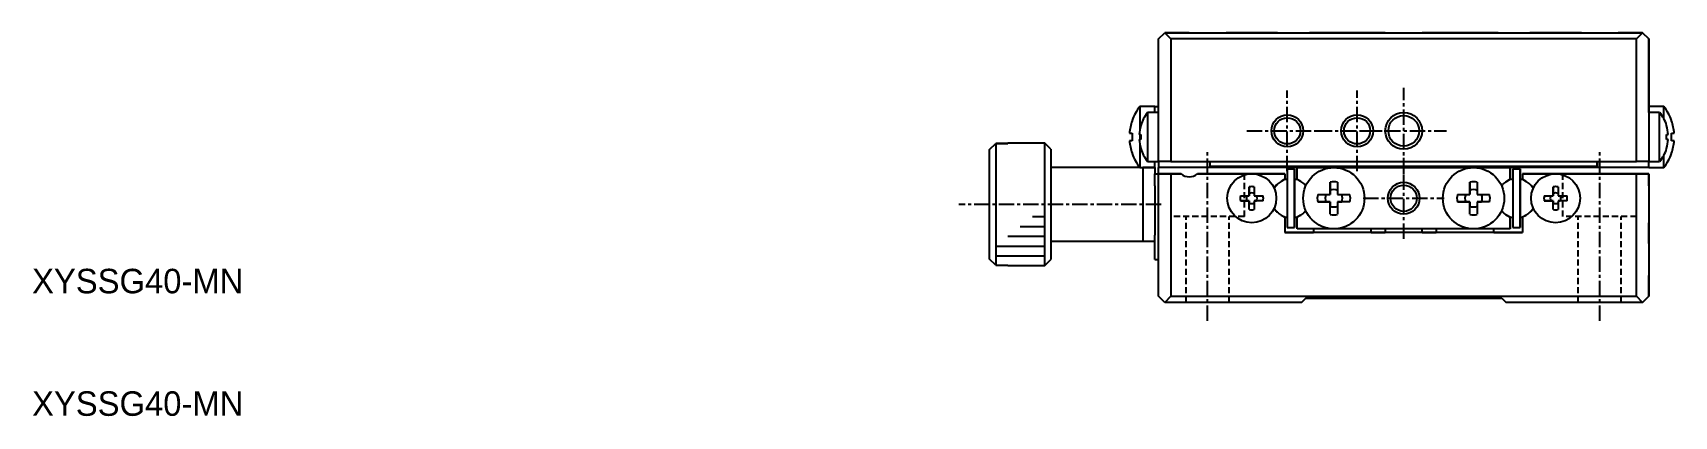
# Model space of a CAD drawing. Extents: x 10 to 270, y 10 to 154.
# Drawn here: x 10.1 to 144, y 10 to 41.3 of the extents above; entities that cross this region are included whole.
import ezdxf

# ---------------------------------------------------------------- set-up
doc = ezdxf.new("R2010")
doc.units = 0
doc.linetypes.add('CENTER', pattern=[2, 1.25, -0.25, 0.25, -0.25])
doc.linetypes.add('DASHED', pattern=[0.75, 0.5, -0.25])
doc.layers.get('0').update_dxf_attribs({"linetype": 'CONTINUOUS'})
doc.layers.add('CENTER', color=1, linetype='CENTER')
doc.styles.get("Standard").update_dxf_attribs({"font": 'FGP教科書体NT-M'})

msp = doc.modelspace()

# ---------------------------------------------------------------- linework, layer by layer
at = {"color": 7, "linetype": 'CONTINUOUS'}
for p, q in [((101.94, 40.76), (102.44, 41.26)), ((101.94, 30.76), (101.94, 40.76)), ((102.44, 41.26), (102.94, 40.76)), ((102.44, 41.26), (141.44, 41.26)), ((104.44, 41.26), (102.44, 41.26)), ((140.94, 40.76), (102.94, 40.76)), ((102.94, 40.76), (102.94, 30.76)), ((111.64, 41.26), (107.44, 41.26)), ((120.44, 41.26), (114.24, 41.26)), ((120.44, 41.26), (119.94, 41.26)), ((120.44, 41.26), (119.94, 41.26)), ((129.64, 41.26), (123.44, 41.26)), ((123.94, 41.26), (123.44, 41.26)), ((123.94, 41.26), (123.44, 41.26)), ((136.44, 41.26), (132.24, 41.26)), ((141.44, 41.26), (139.44, 41.26)), ((140.94, 40.76), (141.44, 41.26)), ((140.94, 30.76), (140.94, 40.76)), ((141.44, 41.26), (141.94, 40.76)), ((141.94, 40.76), (141.44, 41.26)), ((141.94, 40.76), (141.94, 30.76)), ((141.94, 35.26), (141.94, 40.76)), ((100.41, 35.26), (100.41, 33.43)), ((101.64, 35.26), (100.41, 35.26)), ((100.41, 35.26), (100.41, 33.43)), ((100.41, 35.26), (100.41, 35.26)), ((101.64, 35.26), (101.94, 35.26)), ((101.64, 34.76), (101.64, 35.26)), ((101.64, 35.26), (101.94, 35.26)), ((101.64, 35.26), (101.64, 35.26)), ((141.94, 35.26), (141.94, 35.56)), ((141.94, 34.76), (141.94, 35.56)), ((143.16, 35.26), (141.94, 35.26)), ((143.16, 34.27), (143.16, 35.26)), ((99.77, 34.11), (99.77, 34.08)), ((99.77, 34.11), (99.77, 34.08)), ((99.77, 34.11), (99.77, 34.08)), ((99.77, 34.11), (99.77, 34.08)), ((100.48, 33.71), (100.48, 33.69)), ((100.48, 33.71), (100.48, 33.69)), ((101.04, 34.76), (101.04, 30.76)), ((101.94, 34.76), (101.04, 34.76)), ((142.83, 34.76), (141.94, 34.76)), ((142.83, 32.76), (142.83, 34.76)), ((143.39, 33.69), (143.39, 33.71)), ((143.39, 33.69), (143.39, 33.71)), ((143.8, 34.08), (143.8, 34.11)), ((143.8, 34.08), (143.8, 34.11)), ((88.14, 31.74), (88.64, 32.24)), ((88.64, 32.24), (89.64, 32.24)), ((88.64, 32.24), (88.64, 22.29)), ((89.64, 32.24), (88.64, 32.24)), ((89.64, 32.26), (89.64, 32.24)), ((92.64, 32.26), (89.64, 32.26)), ((92.64, 22.26), (92.64, 32.26)), ((93.14, 31.76), (92.64, 32.26)), ((99.56, 33.06), (99.77, 33.06)), ((99.77, 32.46), (99.56, 32.46)), ((99.77, 33.06), (99.77, 32.46)), ((99.77, 33.06), (99.77, 32.46)), ((100.35, 32.96), (100.48, 32.96)), ((100.48, 32.56), (100.35, 32.56)), ((100.41, 32.96), (100.41, 32.56)), ((100.48, 32.96), (100.48, 32.56)), ((142.83, 30.76), (142.83, 32.76)), ((143.39, 32.96), (143.52, 32.96)), ((143.39, 32.56), (143.39, 32.96)), ((143.52, 32.56), (143.39, 32.56)), ((143.8, 33.06), (144.01, 33.06)), ((143.8, 32.46), (143.8, 33.06)), ((144.01, 32.46), (143.8, 32.46)), ((144.01, 32.46), (143.8, 32.46)), ((88.14, 22.79), (88.14, 31.74)), ((93.14, 31.76), (93.14, 22.76)), ((93.14, 31.76), (93.14, 30.26)), ((99.77, 31.45), (99.77, 31.41)), ((99.77, 31.45), (99.77, 31.41)), ((99.77, 31.45), (99.77, 31.41)), ((99.77, 31.45), (99.77, 31.41)), ((100.41, 32.09), (100.41, 30.26)), ((100.41, 32.09), (100.41, 30.26)), ((100.48, 31.83), (100.48, 31.81)), ((100.48, 31.83), (100.48, 31.81)), ((143.16, 30.26), (143.16, 31.26)), ((143.39, 31.81), (143.39, 31.83)), ((143.39, 31.81), (143.39, 31.83)), ((143.8, 31.41), (143.8, 31.45)), ((143.8, 31.41), (143.8, 31.45)), ((93.14, 30.26), (93.14, 24.26)), ((93.14, 30.26), (93.14, 24.26)), ((100.41, 30.26), (93.14, 30.26)), ((100.41, 30.26), (101.64, 30.26)), ((100.64, 30.26), (100.64, 24.26)), ((100.64, 30.26), (100.64, 24.26)), ((101.64, 30.26), (100.64, 30.26)), ((101.04, 30.76), (101.94, 30.76)), ((101.64, 30.26), (101.64, 30.76)), ((101.64, 30.26), (101.64, 29.76)), ((101.64, 29.76), (101.94, 29.76)), ((101.64, 28.76), (101.64, 29.76)), ((101.64, 29.76), (101.94, 29.76)), ((101.64, 29.76), (101.94, 29.76)), ((101.64, 29.76), (101.94, 29.76)), ((101.94, 30.76), (101.94, 30.26)), ((102.94, 30.76), (101.94, 30.76)), ((101.94, 29.76), (101.94, 30.26)), ((101.94, 29.76), (101.94, 30.26)), ((113.24, 30.26), (101.94, 30.26)), ((101.94, 29.76), (102.94, 29.76)), ((102.94, 29.76), (101.94, 29.76)), ((101.94, 19.76), (101.94, 29.76)), ((102.94, 30.76), (140.94, 30.76)), ((102.94, 29.76), (102.94, 19.76)), ((103.78, 29.76), (102.94, 29.76)), ((102.94, 29.76), (103.78, 29.76)), ((103.78, 29.76), (102.94, 29.76)), ((103.78, 29.76), (102.94, 29.76)), ((103.78, 29.76), (102.94, 29.76)), ((103.78, 29.76), (102.94, 29.76)), ((109.54, 29.76), (105.1, 29.76)), ((108.94, 29.76), (105.1, 29.76)), ((108.94, 29.76), (105.1, 29.76)), ((105.1, 29.76), (109.54, 29.76)), ((108.94, 29.76), (105.1, 29.76)), ((108.94, 29.76), (105.1, 29.76)), ((106.14, 30.36), (106.14, 30.76)), ((137.74, 30.36), (106.14, 30.36)), ((112.24, 29.76), (109.54, 29.76)), ((109.54, 29.76), (112.24, 29.76)), ((112.24, 29.76), (112.24, 29.31)), ((112.24, 29.76), (112.24, 29.31)), ((112.44, 30.16), (112.44, 25.36)), ((112.44, 30.16), (113.04, 30.16)), ((112.44, 30.16), (113.04, 30.16)), ((113.04, 25.36), (113.04, 30.16)), ((113.04, 30.16), (113.04, 29.32)), ((113.24, 29.31), (113.24, 30.26)), ((113.24, 30.26), (116.24, 30.26)), ((116.24, 30.26), (127.64, 30.26)), ((119.34, 30.26), (124.54, 30.26)), ((141.94, 30.26), (127.64, 30.26)), ((127.64, 30.26), (130.64, 30.26)), ((130.64, 30.26), (130.64, 29.31)), ((130.64, 29.31), (130.64, 30.26)), ((130.84, 30.16), (130.84, 25.36)), ((130.84, 30.16), (131.44, 30.16)), ((130.84, 30.16), (131.44, 30.16)), ((131.44, 25.36), (131.44, 30.16)), ((131.44, 30.16), (131.44, 29.32)), ((134.34, 29.76), (131.64, 29.76)), ((131.64, 29.76), (134.34, 29.76)), ((131.64, 29.76), (131.64, 29.31)), ((140.94, 29.76), (134.34, 29.76)), ((134.34, 29.76), (140.94, 29.76)), ((140.94, 29.76), (134.94, 29.76)), ((140.94, 29.76), (134.94, 29.76)), ((140.94, 29.76), (134.94, 29.76)), ((140.94, 29.76), (134.94, 29.76)), ((137.74, 30.76), (137.74, 30.36)), ((137.74, 30.36), (137.74, 30.76)), ((141.94, 30.76), (140.94, 30.76)), ((140.94, 29.76), (141.94, 29.76)), ((141.94, 29.76), (140.94, 29.76)), ((140.94, 19.76), (140.94, 29.76)), ((141.94, 30.26), (141.94, 30.76)), ((141.94, 30.76), (142.83, 30.76)), ((141.94, 30.26), (143.16, 30.26)), ((141.94, 29.76), (141.94, 19.76)), ((141.94, 28.76), (141.94, 29.76)), ((101.64, 28.76), (101.64, 24.76)), ((109.34, 27.96), (109.34, 28.69)), ((109.34, 28.69), (109.34, 28.15)), ((109.34, 28.15), (109.34, 27.96)), ((109.74, 28.69), (109.74, 27.96)), ((112.24, 29.31), (111.94, 29.14)), ((112.24, 29.31), (111.94, 29.14)), ((113.04, 29.41), (113.04, 29.32)), ((113.04, 29.41), (113.04, 29.32)), ((113.04, 29.41), (113.04, 29.32)), ((113.04, 29.41), (113.04, 29.32)), ((113.04, 29.41), (113.04, 29.32)), ((113.04, 29.41), (113.04, 29.32)), ((113.04, 29.41), (113.04, 29.32)), ((113.04, 29.41), (113.04, 26.11)), ((113.04, 29.41), (113.04, 29.32)), ((113.04, 29.41), (113.04, 29.32)), ((113.04, 29.41), (113.04, 29.32)), ((113.04, 29.41), (113.04, 29.32)), ((113.04, 29.41), (113.04, 29.32)), ((113.04, 29.41), (113.04, 29.32)), ((113.24, 29.31), (113.53, 29.14)), ((113.44, 29.19), (113.44, 29.19)), ((115.94, 28.06), (115.94, 29.08)), ((115.94, 29.08), (115.94, 28.4)), ((115.94, 28.4), (115.94, 28.06)), ((116.54, 29.08), (116.54, 28.06)), ((127.34, 28.06), (127.34, 29.08)), ((127.34, 29.08), (127.34, 28.4)), ((127.34, 28.4), (127.34, 28.06)), ((127.94, 29.08), (127.94, 28.06)), ((130.34, 29.14), (130.64, 29.31)), ((130.64, 29.31), (130.34, 29.14)), ((130.44, 29.19), (130.44, 29.19)), ((130.44, 29.19), (130.44, 29.19)), ((131.44, 29.41), (131.44, 29.32)), ((131.44, 29.41), (131.44, 29.32)), ((131.44, 29.41), (131.44, 29.32)), ((131.44, 29.41), (131.44, 26.11)), ((131.44, 29.41), (131.44, 29.32)), ((131.44, 29.41), (131.44, 29.32)), ((131.64, 29.31), (131.93, 29.14)), ((134.14, 27.96), (134.14, 28.69)), ((134.14, 28.69), (134.14, 28.15)), ((134.14, 28.15), (134.14, 27.96)), ((134.54, 28.69), (134.54, 27.96)), ((108.61, 27.96), (109.34, 27.96)), ((109.34, 27.56), (108.61, 27.56)), ((108.61, 27.56), (109.15, 27.56)), ((109.15, 27.56), (109.34, 27.56)), ((109.34, 26.83), (109.34, 27.56)), ((109.34, 27.56), (109.34, 27.38)), ((109.34, 26.83), (109.34, 27.38)), ((109.74, 27.96), (110.47, 27.96)), ((109.74, 27.56), (109.74, 26.83)), ((110.47, 27.56), (109.74, 27.56)), ((109.74, 27.56), (109.92, 27.56)), ((110.47, 27.56), (109.92, 27.56)), ((114.92, 28.06), (115.94, 28.06)), ((115.94, 27.46), (114.92, 27.46)), ((114.92, 27.46), (115.6, 27.46)), ((115.6, 27.46), (115.94, 27.46)), ((115.94, 26.45), (115.94, 27.46)), ((115.94, 27.46), (115.94, 27.12)), ((115.94, 26.45), (115.94, 27.12)), ((116.54, 28.06), (117.55, 28.06)), ((116.54, 27.46), (116.54, 26.45)), ((117.55, 27.46), (116.54, 27.46)), ((116.54, 27.46), (116.88, 27.46)), ((117.55, 27.46), (116.88, 27.46)), ((126.32, 28.06), (127.34, 28.06)), ((127.34, 27.46), (126.32, 27.46)), ((126.32, 27.46), (127, 27.46)), ((127, 27.46), (127.34, 27.46)), ((127.34, 26.45), (127.34, 27.46)), ((127.34, 27.46), (127.34, 27.12)), ((127.34, 26.45), (127.34, 27.12)), ((127.94, 28.06), (128.95, 28.06)), ((127.94, 27.46), (127.94, 26.45)), ((128.95, 27.46), (127.94, 27.46)), ((127.94, 27.46), (128.28, 27.46)), ((128.95, 27.46), (128.28, 27.46)), ((133.41, 27.96), (134.14, 27.96)), ((134.14, 27.56), (133.41, 27.56)), ((133.41, 27.56), (133.95, 27.56)), ((133.95, 27.56), (134.14, 27.56)), ((134.14, 26.83), (134.14, 27.56)), ((134.14, 27.56), (134.14, 27.38)), ((134.14, 26.83), (134.14, 27.38)), ((134.54, 27.96), (135.27, 27.96)), ((134.54, 27.56), (134.54, 26.83)), ((135.27, 27.56), (134.54, 27.56)), ((134.54, 27.56), (134.72, 27.56)), ((135.27, 27.56), (134.72, 27.56)), ((111.94, 26.39), (112.24, 26.22)), ((111.94, 26.39), (112.24, 26.22)), ((112.24, 26.22), (112.24, 24.96)), ((112.24, 26.22), (112.24, 24.96)), ((113.04, 26.2), (113.04, 25.36)), ((113.04, 26.2), (113.04, 26.11)), ((113.04, 26.2), (113.04, 26.11)), ((113.04, 26.2), (113.04, 26.11)), ((113.04, 26.2), (113.04, 26.11)), ((113.04, 26.2), (113.04, 26.11)), ((113.04, 26.2), (113.04, 26.11)), ((113.04, 26.2), (113.04, 26.11)), ((113.04, 26.2), (113.04, 26.11)), ((113.04, 26.2), (113.04, 26.11)), ((113.04, 26.2), (113.04, 26.11)), ((113.04, 26.2), (113.04, 26.11)), ((113.04, 26.2), (113.04, 26.11)), ((113.04, 26.2), (113.04, 26.11)), ((113.04, 26.2), (113.04, 26.11)), ((113.04, 26.2), (113.04, 26.11)), ((113.53, 26.39), (113.24, 26.22)), ((113.24, 25.26), (113.24, 26.22)), ((130.64, 26.22), (130.34, 26.39)), ((130.34, 26.39), (130.64, 26.22)), ((130.64, 26.22), (130.64, 25.26)), ((130.64, 25.26), (130.64, 26.22)), ((131.44, 26.2), (131.44, 25.36)), ((131.44, 26.2), (131.44, 26.11)), ((131.44, 26.2), (131.44, 26.11)), ((131.44, 26.2), (131.44, 26.11)), ((131.44, 26.2), (131.44, 26.11)), ((131.44, 26.2), (131.44, 26.11)), ((131.44, 26.2), (131.44, 26.11)), ((131.44, 26.2), (131.44, 26.11)), ((131.44, 26.2), (131.44, 26.11)), ((131.44, 26.2), (131.44, 26.11)), ((131.44, 26.2), (131.44, 26.11)), ((131.44, 26.2), (131.44, 26.11)), ((131.44, 26.2), (131.44, 26.11)), ((131.44, 26.2), (131.44, 26.11)), ((131.44, 26.2), (131.44, 26.11)), ((131.44, 26.2), (131.44, 26.11)), ((131.93, 26.39), (131.64, 26.22)), ((131.64, 26.22), (131.64, 24.96)), ((141.94, 24.06), (141.94, 25.76)), ((93.14, 24.26), (93.14, 22.76)), ((93.14, 24.26), (100.64, 24.26)), ((100.64, 24.26), (101.64, 24.26)), ((101.64, 22.76), (101.64, 24.76)), ((131.64, 24.96), (112.24, 24.96)), ((112.24, 24.96), (114.34, 24.96)), ((112.44, 25.36), (113.04, 25.36)), ((116.24, 25.26), (113.24, 25.26)), ((114.34, 24.96), (114.59, 24.96)), ((114.59, 24.96), (114.34, 24.96)), ((119.54, 24.96), (114.34, 24.96)), ((114.59, 25.26), (114.59, 24.96)), ((114.59, 25.26), (114.59, 24.96)), ((127.64, 25.26), (116.24, 25.26)), ((119.29, 24.96), (119.29, 25.26)), ((119.29, 24.96), (119.54, 24.96)), ((119.54, 24.96), (119.29, 24.96)), ((119.54, 24.96), (120.44, 24.96)), ((123.69, 24.96), (120.19, 24.96)), ((123.69, 24.96), (120.19, 24.96)), ((120.44, 25.26), (120.44, 24.96)), ((123.44, 24.96), (123.44, 25.26)), ((123.44, 24.96), (124.34, 24.96)), ((129.54, 24.96), (124.34, 24.96)), ((124.59, 24.96), (124.34, 24.96)), ((124.34, 24.96), (124.59, 24.96)), ((124.59, 25.26), (124.59, 24.96)), ((124.59, 25.26), (124.59, 24.96)), ((130.64, 25.26), (127.64, 25.26)), ((129.29, 24.96), (129.29, 25.26)), ((129.54, 24.96), (129.29, 24.96)), ((129.29, 24.96), (129.54, 24.96)), ((129.54, 24.96), (131.64, 24.96)), ((130.84, 25.36), (131.44, 25.36)), ((88.64, 22.29), (88.14, 22.79)), ((88.64, 22.29), (89.64, 22.29)), ((89.64, 22.29), (89.64, 22.26)), ((89.64, 22.26), (92.64, 22.26)), ((92.64, 22.26), (93.14, 22.76)), ((101.64, 22.76), (101.94, 22.76)), ((141.94, 19.76), (141.94, 21.46)), ((102.44, 19.26), (101.94, 19.76)), ((102.94, 19.76), (102.44, 19.26)), ((113.59, 19.26), (102.44, 19.26)), ((102.94, 19.76), (140.94, 19.76)), ((113.59, 19.26), (113.94, 19.61)), ((113.94, 19.61), (113.59, 19.26)), ((113.94, 19.61), (129.94, 19.61)), ((129.94, 19.61), (130.29, 19.26)), ((141.44, 19.26), (130.29, 19.26)), ((141.44, 19.26), (140.94, 19.76)), ((141.94, 19.76), (141.44, 19.26)), ((141.44, 19.26), (141.94, 19.76))]:
    msp.add_line(p, q, dxfattribs=at)
at = {"color": 3, "linetype": 'DASHED'}
for p, q in [((108.94, 26.26), (108.94, 29.76)), ((134.94, 26.26), (134.94, 29.76)), ((108.94, 26.26), (102.94, 26.26)), ((104.19, 19.26), (104.19, 26.26)), ((107.69, 19.26), (107.69, 26.26)), ((140.94, 26.26), (134.94, 26.26)), ((136.19, 19.26), (136.19, 26.26)), ((139.69, 19.26), (139.69, 26.26))]:
    msp.add_line(p, q, dxfattribs=at)
at = {"color": 3, "linetype": 'CONTINUOUS'}
for p, q in [((90.64, 25.46), (92.64, 25.46)), ((91.64, 26.26), (92.64, 26.26)), ((89.64, 24.66), (92.64, 24.66)), ((88.64, 23.86), (92.64, 23.86)), ((88.64, 23.06), (92.64, 23.06))]:
    msp.add_line(p, q, dxfattribs=at)
for centre, radius in [((112.44, 33.26), 1.3), ((118.14, 33.26), 1.3), ((121.94, 33.26), 1.5), ((121.94, 27.76), 1.3)]:
    msp.add_circle(centre, radius, dxfattribs=at)
at = {"color": 7, "linetype": 'CONTINUOUS'}
for centre, radius in [((112.44, 33.26), 1.07), ((118.14, 33.26), 1.07), ((121.94, 33.26), 1.25), ((109.54, 27.76), 2), ((116.24, 27.76), 2.5), ((127.64, 27.76), 2.5), ((134.34, 27.76), 2), ((121.94, 27.76), 1.07)]:
    msp.add_circle(centre, radius, dxfattribs=at)
for centre, radius, start, end in [((103.54, 32.76), 4, 141.3178, 160.2754), ((103.54, 32.76), 4, 141.3178, 160.2754), ((140.04, 32.76), 4, 19.7246, 38.6822), ((103.54, 32.76), 3.99, 160.7318, 175.6866), ((103.54, 32.76), 3.99, 160.7318, 175.6866), ((103.54, 32.76), 3.19, 163.0947, 176.4096), ((103.54, 32.76), 3.2, 141.3178, 162.73), ((140.34, 32.76), 3.2, 17.27, 38.6822), ((140.34, 32.76), 3.19, 3.5904, 16.9053), ((140.04, 32.76), 3.99, 4.3134, 19.2682), ((103.54, 32.76), 3.99, 184.3134, 199.2682), ((103.54, 32.76), 3.99, 184.3134, 199.2682), ((103.54, 32.76), 3.19, 183.5903, 196.9053), ((140.34, 32.76), 3.19, 343.0947, 356.4096), ((140.04, 32.76), 3.99, 340.7318, 355.6866), ((103.54, 32.76), 4, 199.7246, 218.6822), ((103.54, 32.76), 4, 199.7246, 218.6822), ((103.54, 32.76), 3.2, 197.27, 218.6822), ((140.34, 32.76), 3.2, 321.3178, 342.73), ((140.04, 32.76), 4, 321.3178, 340.2754), ((104.44, 30.51), 1, 228.5904, 311.4096), ((109.54, 27.76), 0.95, 77.8468, 102.1532), ((109.54, 27.76), 0.435, 62.6335, 117.3665), ((112.85, 27.65), 1.75, 135, 148.1185), ((112.74, 27.76), 1.59, 134.9997, 149.5668), ((112.74, 27.76), 1.59, 120, 135), ((112.74, 27.76), 1.59, 100.8931, 120), ((112.74, 27.76), 1.59, 60, 79.1069), ((112.74, 27.76), 1.59, 45, 60), ((112.62, 27.65), 1.75, 40.4184, 45), ((112.74, 27.76), 1.59, 39.94, 44.9997), ((116.24, 27.76), 1.35, 77.1615, 102.8407), ((116.24, 27.76), 0.708, 64.9492, 115.053), ((127.64, 27.76), 1.35, 77.1615, 102.8407), ((127.64, 27.76), 0.708, 64.9492, 115.053), ((131.14, 27.76), 1.59, 135, 140.0602), ((131.25, 27.65), 1.75, 135, 139.5818), ((131.14, 27.76), 1.59, 120, 135), ((131.14, 27.76), 1.59, 100.8931, 120), ((131.14, 27.76), 1.59, 60, 79.1069), ((131.14, 27.76), 1.59, 45, 60), ((131.02, 27.65), 1.75, 31.8815, 45), ((131.14, 27.76), 1.59, 30.4333, 44.9997), ((134.34, 27.76), 0.95, 77.8468, 102.1532), ((134.34, 27.76), 0.435, 62.6335, 117.3665), ((109.54, 27.76), 0.95, 167.8468, 192.1532), ((109.54, 27.76), 0.435, 152.6335, 207.3665), ((109.54, 27.76), 0.435, 242.6335, 297.3665), ((109.54, 27.76), 0.95, 257.8468, 282.1532), ((109.54, 27.76), 0.435, 332.6335, 27.3665), ((109.54, 27.76), 0.95, 347.8468, 12.1532), ((112.74, 27.76), 1.59, 210.4332, 225.0003), ((112.85, 27.88), 1.75, 211.8815, 225), ((116.24, 27.76), 1.35, 167.1615, 192.8407), ((116.24, 27.76), 0.708, 154.9492, 205.053), ((116.24, 27.76), 0.708, 244.9492, 295.053), ((116.24, 27.76), 0.708, 334.9492, 25.053), ((116.24, 27.76), 1.35, 347.1615, 12.8407), ((127.64, 27.76), 1.35, 167.1615, 192.8407), ((127.64, 27.76), 0.708, 154.9492, 205.053), ((127.64, 27.76), 0.708, 244.9492, 295.053), ((127.64, 27.76), 0.708, 334.9492, 25.053), ((127.64, 27.76), 1.35, 347.1615, 12.8407), ((131.14, 27.76), 1.59, 315.0003, 329.5667), ((131.02, 27.88), 1.75, 315, 328.1185), ((134.34, 27.76), 0.95, 167.8468, 192.1532), ((134.34, 27.76), 0.435, 152.6335, 207.3665), ((134.34, 27.76), 0.435, 242.6335, 297.3665), ((134.34, 27.76), 0.95, 257.8468, 282.1532), ((134.34, 27.76), 0.435, 332.6335, 27.3665), ((134.34, 27.76), 0.95, 347.8468, 12.1532), ((112.74, 27.76), 1.59, 225, 240), ((112.74, 27.76), 1.59, 240, 259.1069), ((112.74, 27.76), 1.59, 280.8931, 300), ((112.74, 27.76), 1.59, 300, 315), ((112.62, 27.88), 1.75, 315, 319.5816), ((112.74, 27.76), 1.59, 315, 320.06), ((116.24, 27.76), 1.35, 257.1615, 282.8407), ((127.64, 27.76), 1.35, 257.1615, 282.8407), ((131.14, 27.76), 1.59, 219.9398, 225.0003), ((131.25, 27.88), 1.75, 220.4182, 225), ((131.14, 27.76), 1.59, 225, 240), ((131.14, 27.76), 1.59, 240, 259.1069), ((131.14, 27.76), 1.59, 280.8931, 300), ((131.14, 27.76), 1.59, 300, 315)]:
    msp.add_arc(centre, radius, start, end, dxfattribs=at)
at = {"layer": 'CENTER', "color": 1, "linetype": 'CENTER'}
for p, q in [((112.44, 29.96), (112.44, 36.56)), ((118.14, 29.96), (118.14, 36.56)), ((121.94, 29.76), (121.94, 36.76)), ((109.14, 33.26), (115.74, 33.26)), ((114.84, 33.26), (121.44, 33.26)), ((118.44, 33.26), (125.44, 33.26)), ((105.94, 17.76), (105.94, 31.76)), ((121.94, 24.46), (121.94, 31.06)), ((137.94, 17.76), (137.94, 31.76)), ((102.14, 27.26), (85.64, 27.26)), ((118.64, 27.76), (125.24, 27.76))]:
    msp.add_line(p, q, dxfattribs=at)

# ---------------------------------------------------------------- texts
at = {"color": 7, "linetype": 'CONTINUOUS'}
for p in [(10, 20), (10, 10)]:
    msp.add_text('XYSSG40-MN', height=2, dxfattribs=at).set_placement(p)

doc.saveas('drawing.dxf')
